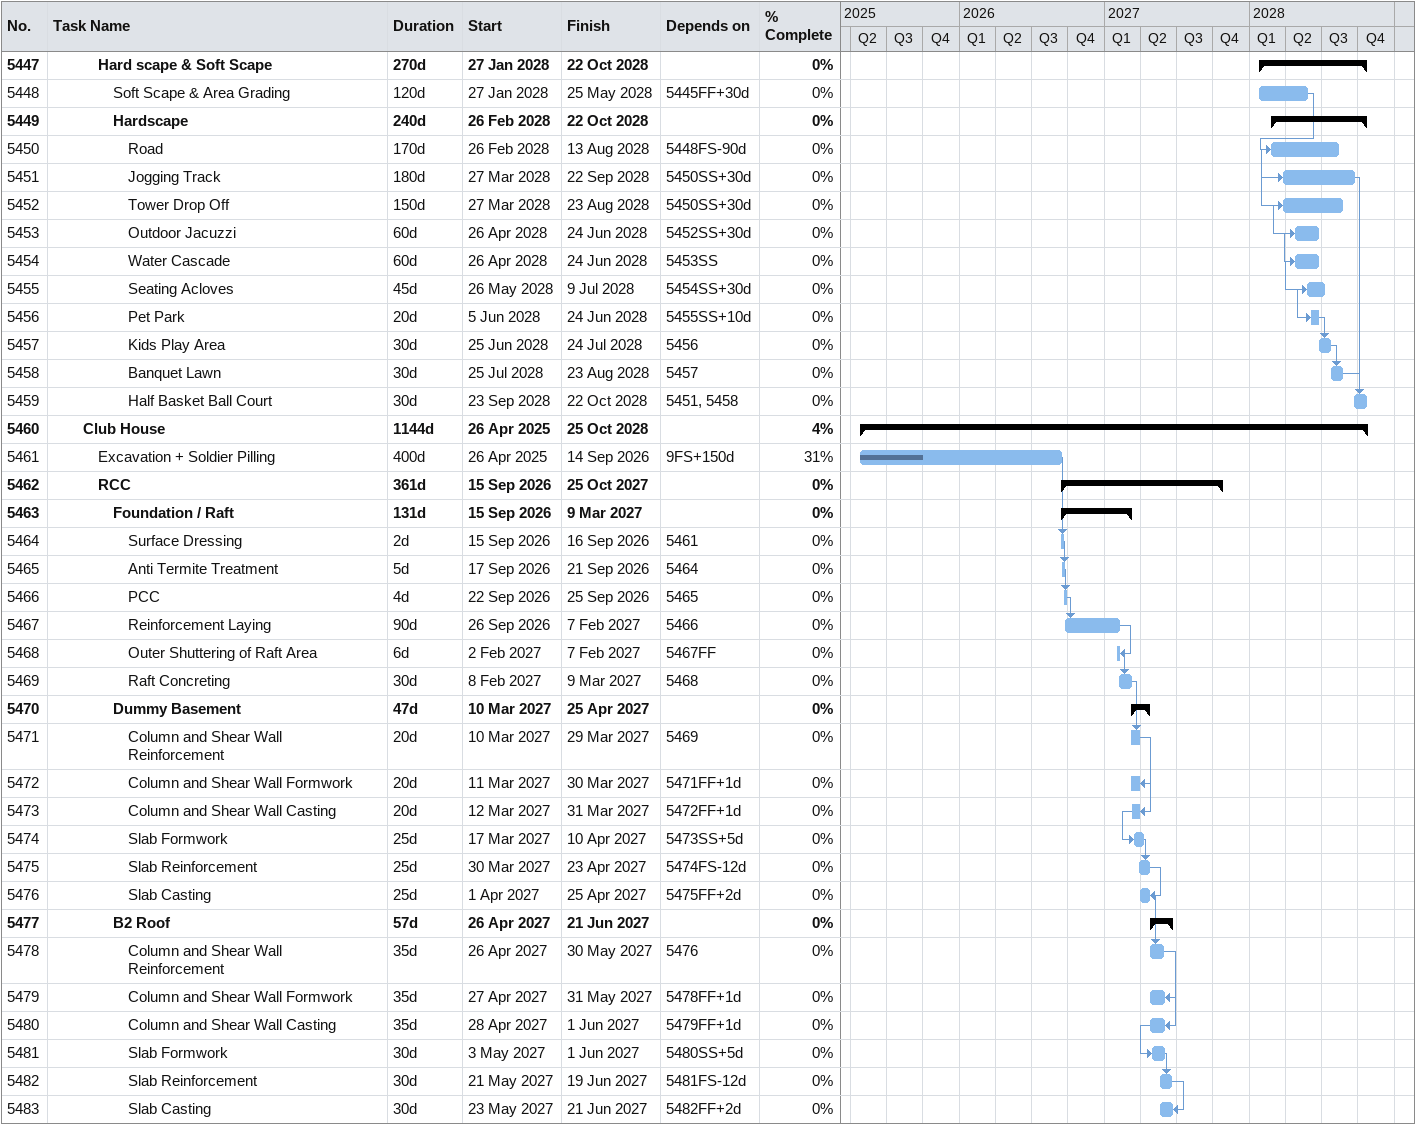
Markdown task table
| ID | Level | Task | Duration | Start | Finish | Predecessors | % complete |
|---|---|---|---|---|---|---|---|
| 5447 | 4 | **Hard scape & Soft Scape** | 270d | 2028-01-27 | 2028-10-22 |  | 0 |
| 5448 | 5 | Soft Scape & Area Grading | 120d | 2028-01-27 | 2028-05-25 | 5445FF+30d | 0 |
| 5449 | 5 | **Hardscape** | 240d | 2028-02-26 | 2028-10-22 |  | 0 |
| 5450 | 6 | Road | 170d | 2028-02-26 | 2028-08-13 | 5448FS-90d | 0 |
| 5451 | 6 | Jogging Track | 180d | 2028-03-27 | 2028-09-22 | 5450SS+30d | 0 |
| 5452 | 6 | Tower Drop Off | 150d | 2028-03-27 | 2028-08-23 | 5450SS+30d | 0 |
| 5453 | 6 | Outdoor Jacuzzi | 60d | 2028-04-26 | 2028-06-24 | 5452SS+30d | 0 |
| 5454 | 6 | Water Cascade | 60d | 2028-04-26 | 2028-06-24 | 5453SS | 0 |
| 5455 | 6 | Seating Acloves | 45d | 2028-05-26 | 2028-07-09 | 5454SS+30d | 0 |
| 5456 | 6 | Pet Park | 20d | 2028-06-05 | 2028-06-24 | 5455SS+10d | 0 |
| 5457 | 6 | Kids Play Area | 30d | 2028-06-25 | 2028-07-24 | 5456 | 0 |
| 5458 | 6 | Banquet Lawn | 30d | 2028-07-25 | 2028-08-23 | 5457 | 0 |
| 5459 | 6 | Half Basket Ball Court | 30d | 2028-09-23 | 2028-10-22 | 5451, 5458 | 0 |
| 5460 | 3 | **Club House** | 1144d | 2025-04-26 | 2028-10-25 |  | 4 |
| 5461 | 4 | Excavation + Soldier Pilling | 400d | 2025-04-26 | 2026-09-14 | 9FS+150d | 31 |
| 5462 | 4 | **RCC** | 361d | 2026-09-15 | 2027-10-25 |  | 0 |
| 5463 | 5 | **Foundation / Raft** | 131d | 2026-09-15 | 2027-03-09 |  | 0 |
| 5464 | 6 | Surface Dressing | 2d | 2026-09-15 | 2026-09-16 | 5461 | 0 |
| 5465 | 6 | Anti Termite Treatment | 5d | 2026-09-17 | 2026-09-21 | 5464 | 0 |
| 5466 | 6 | PCC | 4d | 2026-09-22 | 2026-09-25 | 5465 | 0 |
| 5467 | 6 | Reinforcement Laying | 90d | 2026-09-26 | 2027-02-07 | 5466 | 0 |
| 5468 | 6 | Outer Shuttering of Raft Area | 6d | 2027-02-02 | 2027-02-07 | 5467FF | 0 |
| 5469 | 6 | Raft Concreting | 30d | 2027-02-08 | 2027-03-09 | 5468 | 0 |
| 5470 | 5 | **Dummy Basement** | 47d | 2027-03-10 | 2027-04-25 |  | 0 |
| 5471 | 6 | Column and Shear Wall Reinforcement | 20d | 2027-03-10 | 2027-03-29 | 5469 | 0 |
| 5472 | 6 | Column and Shear Wall Formwork | 20d | 2027-03-11 | 2027-03-30 | 5471FF+1d | 0 |
| 5473 | 6 | Column and Shear Wall Casting | 20d | 2027-03-12 | 2027-03-31 | 5472FF+1d | 0 |
| 5474 | 6 | Slab Formwork | 25d | 2027-03-17 | 2027-04-10 | 5473SS+5d | 0 |
| 5475 | 6 | Slab Reinforcement | 25d | 2027-03-30 | 2027-04-23 | 5474FS-12d | 0 |
| 5476 | 6 | Slab Casting | 25d | 2027-04-01 | 2027-04-25 | 5475FF+2d | 0 |
| 5477 | 5 | **B2 Roof** | 57d | 2027-04-26 | 2027-06-21 |  | 0 |
| 5478 | 6 | Column and Shear Wall Reinforcement | 35d | 2027-04-26 | 2027-05-30 | 5476 | 0 |
| 5479 | 6 | Column and Shear Wall Formwork | 35d | 2027-04-27 | 2027-05-31 | 5478FF+1d | 0 |
| 5480 | 6 | Column and Shear Wall Casting | 35d | 2027-04-28 | 2027-06-01 | 5479FF+1d | 0 |
| 5481 | 6 | Slab Formwork | 30d | 2027-05-03 | 2027-06-01 | 5480SS+5d | 0 |
| 5482 | 6 | Slab Reinforcement | 30d | 2027-05-21 | 2027-06-19 | 5481FS-12d | 0 |
| 5483 | 6 | Slab Casting | 30d | 2027-05-23 | 2027-06-21 | 5482FF+2d | 0 |
